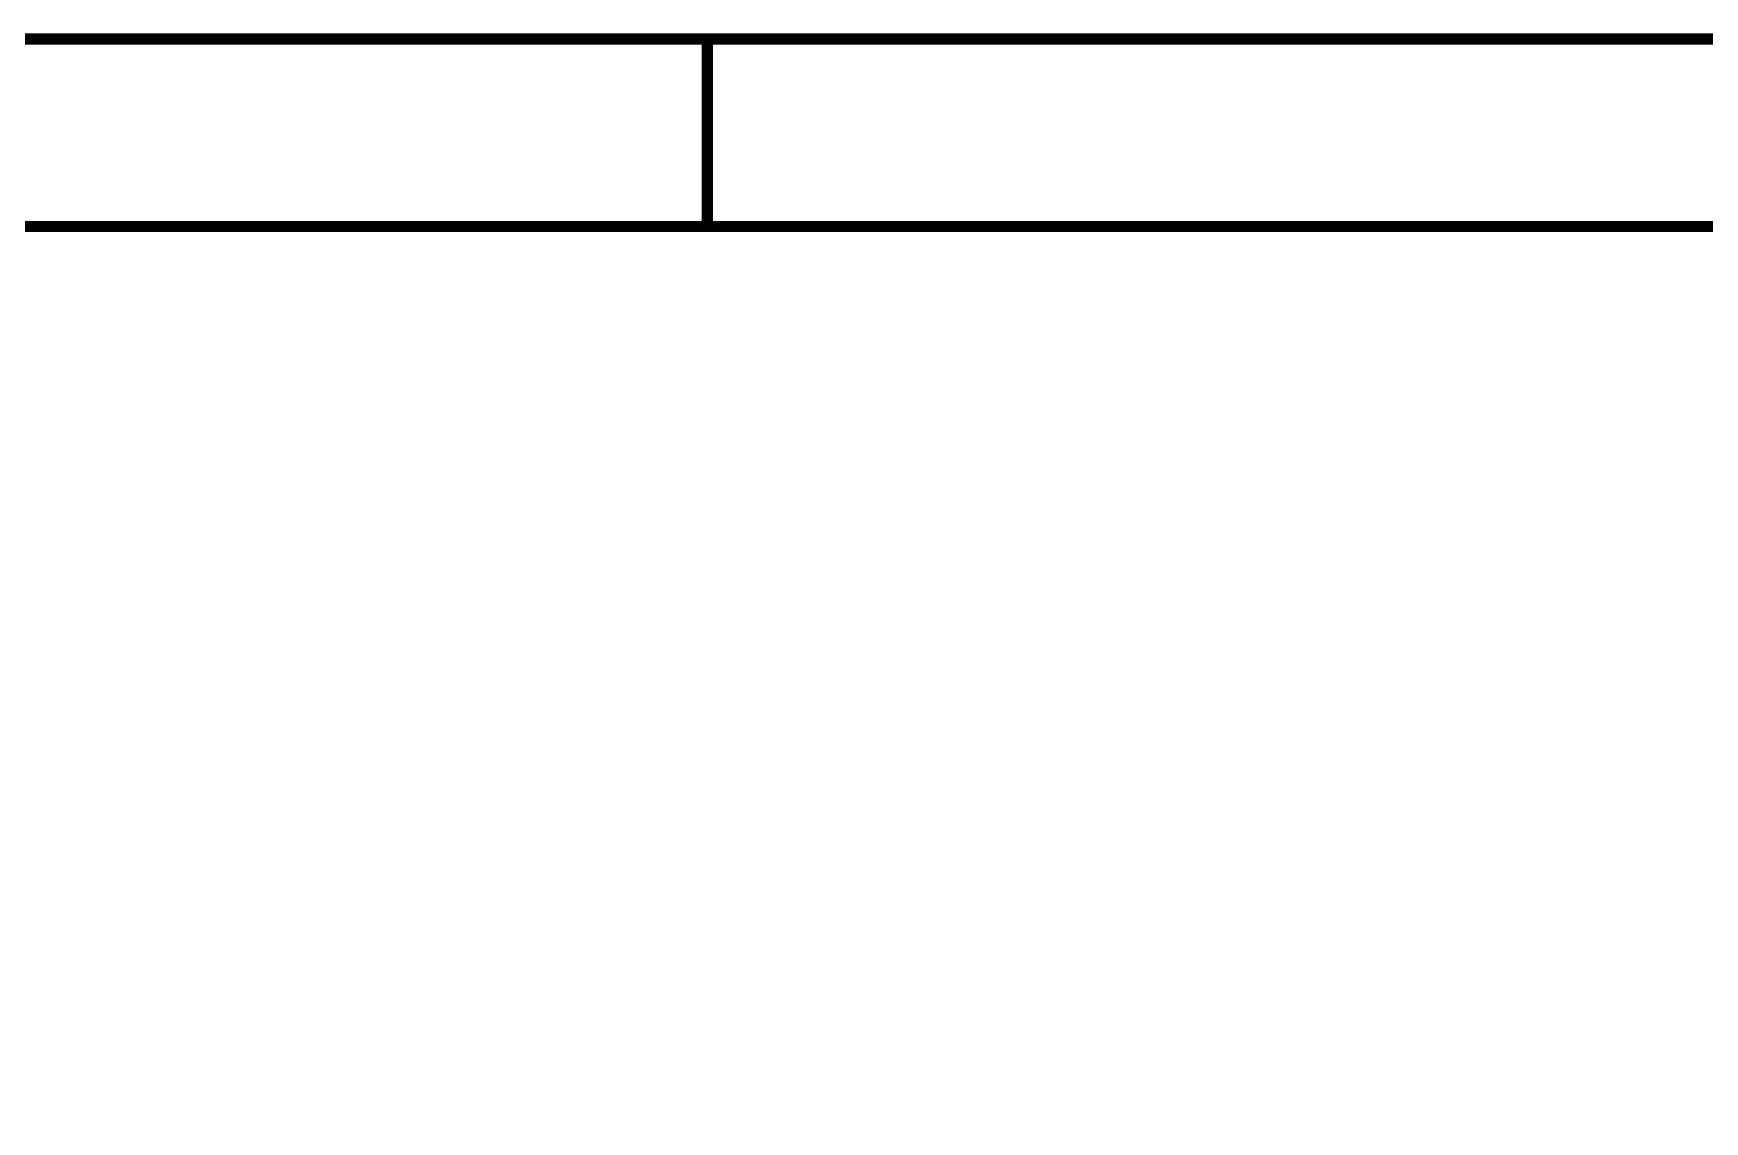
# Model space of a CAD drawing. Header units: millimetres. Extents: x 0 to 13.8, y 0 to 11.8.
# Drawn here: x 10.775 to 12.531, y 10.673 to 11.817 of the extents above; entities that cross this region are included whole.
import ezdxf

# ---------------------------------------------------------------- set-up
doc = ezdxf.new("R2010")
doc.units = ezdxf.units.MM
doc.header["$MEASUREMENT"] = 0
doc.layers.add('Sheet', color=255, linetype='Continuous')

msp = doc.modelspace()

# ---------------------------------------------------------------- linework, layer by layer
at = {"layer": 'Sheet'}
for points, const_width in [([(0, 11.811), (13.7795, 11.811), (13.7795, 0), (0, 0), (0, 11.811)], 0.0118), ([(0, 11.811), (0, 0), (13.7795, 0), (13.7795, 11.811), (0, 11.811), (0, 11.811)], 0.0039), ([(0.1971, 11.6139), (13.5829, 11.6139), (13.5829, 0.1967), (0.1971, 0.1967), (0.1971, 11.6139)], 0.0118), ([(0.1971, 11.6139), (0.1971, 0.1967), (13.5829, 0.1967), (13.5829, 11.6139), (0.1971, 11.6139), (0.1971, 11.6139)], 0.0039)]:
    msp.add_lwpolyline(points, close=True, dxfattribs=dict(at, const_width=const_width))
at = {"layer": 'Sheet', "const_width": 0.0118}
msp.add_lwpolyline([(11.4829, 11.811), (11.4829, 11.6139)], dxfattribs=at)

doc.saveas('drawing.dxf')
